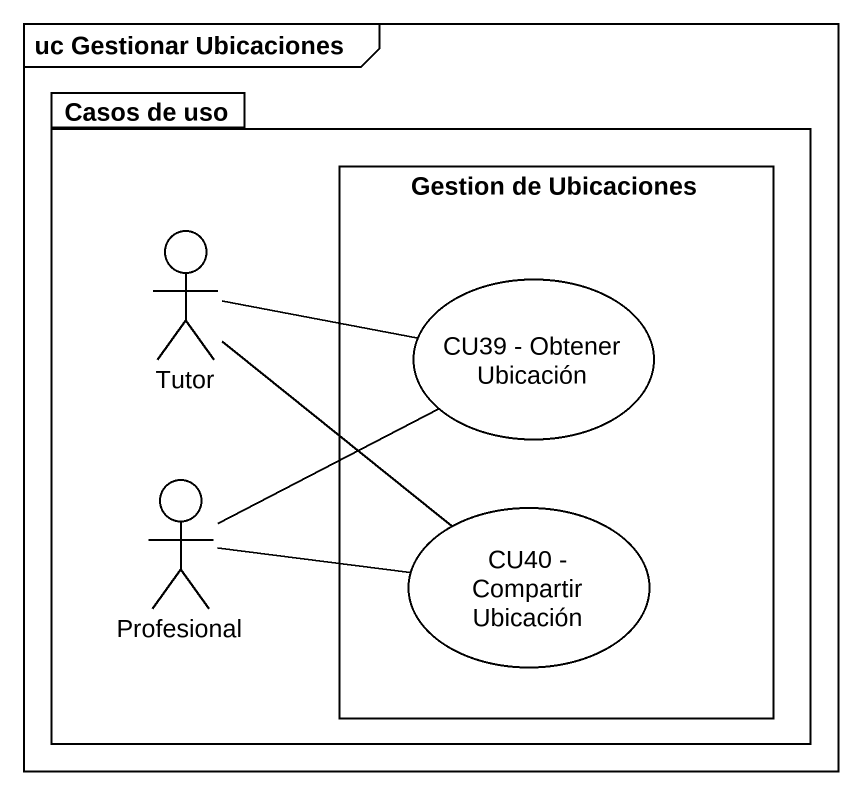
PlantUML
@startuml
mainframe uc Gestionar Ubicaciones
package "Casos de uso" as Casos_de_uso #FFFFFF {
  rectangle "Gestion de Ubicaciones" as Gestion_de_Ubicaciones {
    usecase "CU39 - Obtener Ubicación" as CU39_Obtener_Ubicación #FFFFFF
    usecase "CU40 - Compartir Ubicación" as CU40_Compartir_Ubicación #FFFFFF
  }
  actor Tutor #FFFFFF
  actor Profesional #FFFFFF
}
Tutor -right- CU39_Obtener_Ubicación
Tutor -- CU40_Compartir_Ubicación
CU39_Obtener_Ubicación -- Profesional
Profesional -right- CU40_Compartir_Ubicación
@enduml
